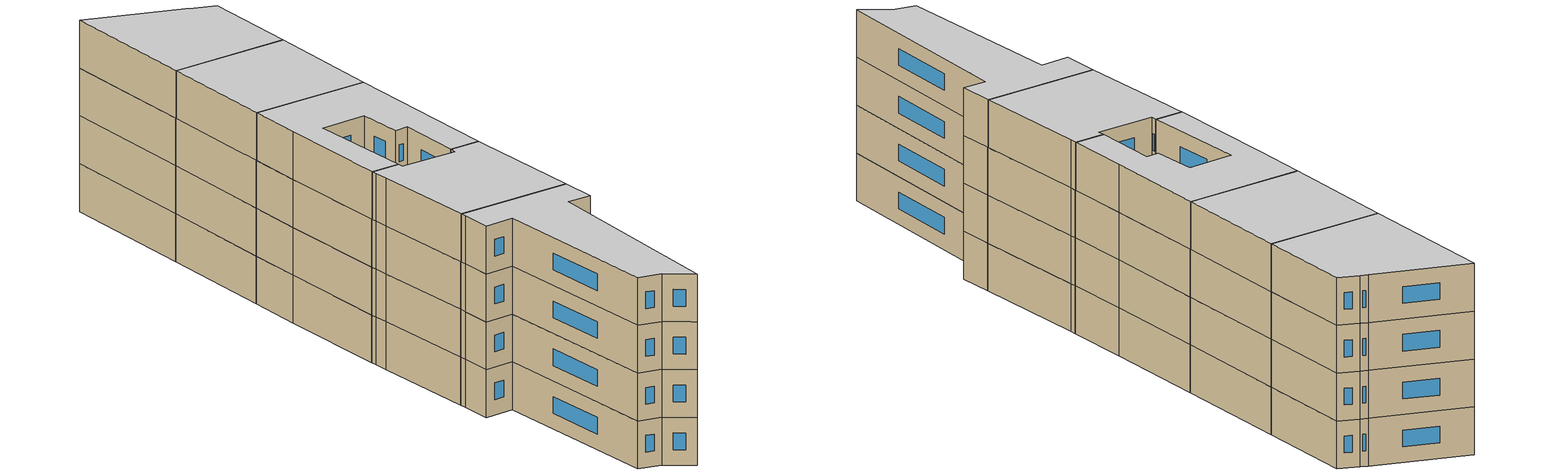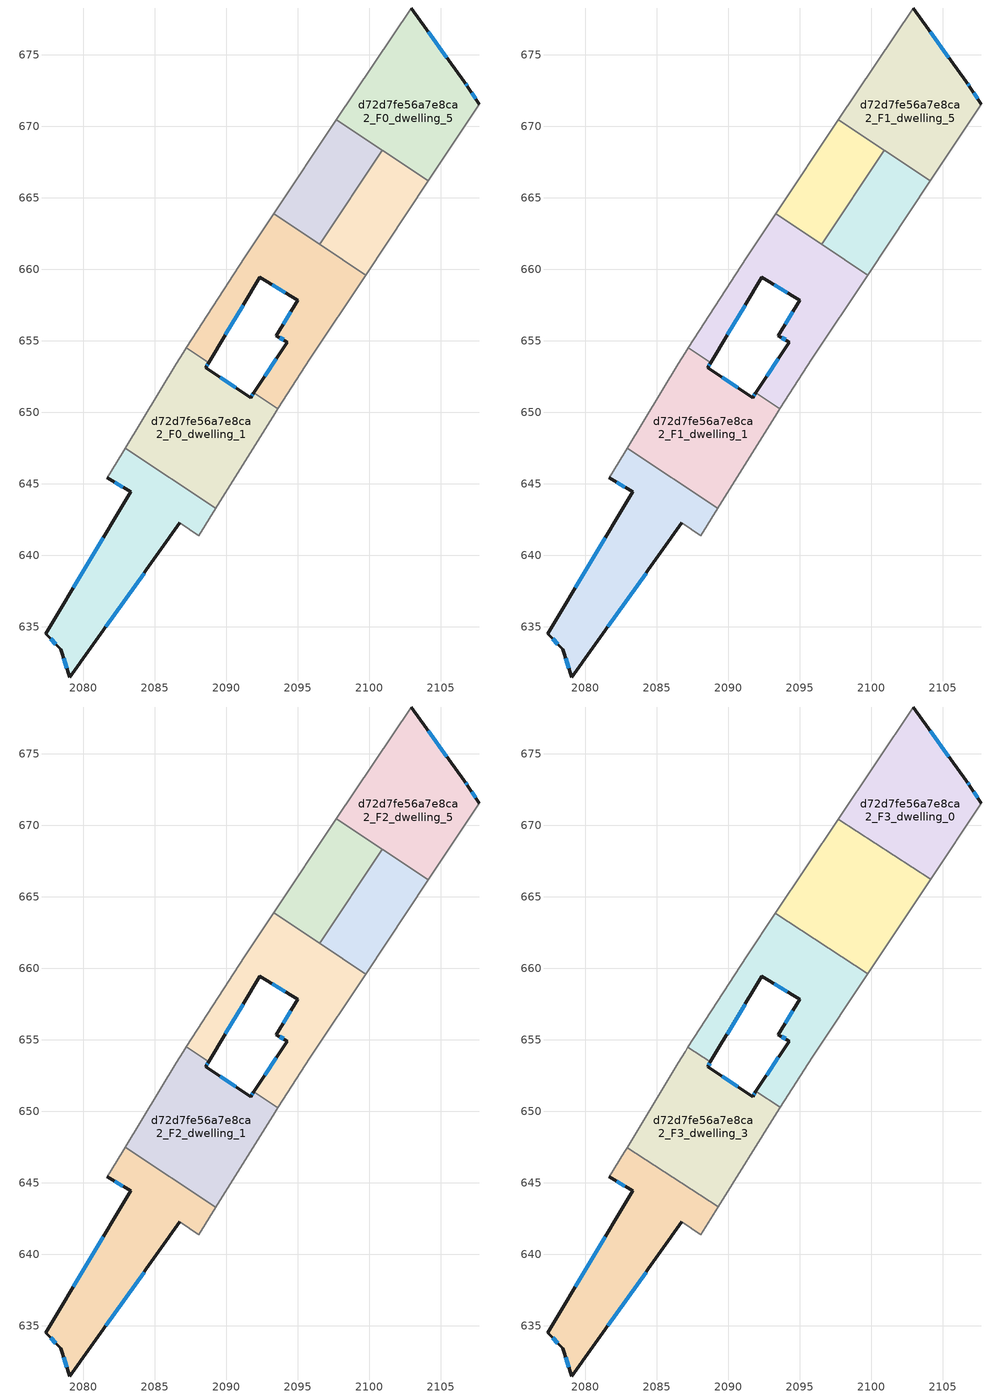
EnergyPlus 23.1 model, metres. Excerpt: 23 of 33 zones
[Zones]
d72d7fe56a7e8ca2_F0_dwelling_0
 floor ground (EU_floor_Construction): 2089.29,643.29 2088.09,641.35 2086.77,642.26 2079.07,631.49 2078.42,633.42 2077.39,634.52 2083.32,644.44 2081.68,645.43 2082.74,647.13 2082.96,647.49 z0
 wall outside (EU_wall_Construction): 2081.68,645.43 2083.32,644.44 2077.39,634.52 2078.42,633.42 2079.07,631.49 2086.77,642.26 z0:3
 wall adiabatic (EU_wall_Construction): 2082.96,647.49 2082.74,647.13 2081.68,645.43 / 2086.77,642.26 2088.09,641.35 2089.29,643.29 z0:3
 wall to d72d7fe56a7e8ca2_F0_dwelling_1 (EU_wall_Construction): 2089.29,643.29 2082.96,647.49 z0:3
 window (EU_Window_Construction): 2077.73,634.16 2078.09,633.77 / 2081.4,641.21 2079.32,637.74 / 2082.22,645.1 2082.79,644.76 / 2081.58,634.99 2084.27,638.75 / 2078.64,632.79 2078.86,632.11 z0.98:2.02
d72d7fe56a7e8ca2_F0_dwelling_1
 floor ground (EU_floor_Construction): 2091.94,651.37 2093.62,650.26 2093.39,649.91 2089.29,643.29 2082.96,647.49 2086.51,653.39 2086.99,654.18 2087.21,654.51 2088.78,653.47 2088.57,653.13 2091.71,651.03 z0
 wall outside (EU_wall_Construction): 2091.94,651.37 2091.71,651.03 2088.57,653.13 2088.78,653.47 z0:3
 wall adiabatic (EU_wall_Construction): 2087.21,654.51 2086.99,654.18 2086.51,653.39 2082.96,647.49 / 2089.29,643.29 2093.39,649.91 2093.62,650.26 z0:3
 wall to d72d7fe56a7e8ca2_F0_dwelling_2 (EU_wall_Construction): 2088.78,653.47 2087.21,654.51 / 2093.62,650.26 2091.94,651.37 z0:3
 window (EU_Window_Construction): 2088.64,653.24 2088.71,653.36 / 2090.69,651.71 2089.59,652.44 / 2091.87,651.26 2091.79,651.14 z0.98:2.02
d72d7fe56a7e8ca2_F0_dwelling_2
 floor ground (EU_floor_Construction): 2099.76,659.59 2095.88,653.77 2093.62,650.26 2091.94,651.37 2094.26,654.91 2093.51,655.36 2095.01,657.84 2092.36,659.44 2088.78,653.47 2087.21,654.51 2091.29,660.85 2093.32,663.87 z0
 wall outside (EU_wall_Construction): 2088.78,653.47 2092.36,659.44 2095.01,657.84 2093.51,655.36 2094.26,654.91 2091.94,651.37 z0:3
 wall adiabatic (EU_wall_Construction): 2093.32,663.87 2091.29,660.85 2087.21,654.51 / 2093.62,650.26 2095.88,653.77 2099.76,659.59 z0:3
 wall to d72d7fe56a7e8ca2_F0_dwelling_3 (EU_wall_Construction): 2096.54,661.73 2093.32,663.87 z0:3
 wall to d72d7fe56a7e8ca2_F0_dwelling_4 (EU_wall_Construction): 2099.76,659.59 2096.54,661.73 z0:3
 window (EU_Window_Construction): 2093.76,655.21 2094.02,655.05 / 2094.53,657.03 2094,656.16 / 2093.23,658.92 2094.15,658.36 / 2089.95,655.41 2091.2,657.5 / 2093.51,653.76 2092.7,652.52 z0.98:2.02
d72d7fe56a7e8ca2_F0_dwelling_3
 floor ground (EU_floor_Construction): 2100.93,668.33 2096.54,661.73 2093.32,663.87 2097.72,670.46 z0
 wall to d72d7fe56a7e8ca2_F0_dwelling_4 (EU_wall_Construction): 2096.54,661.73 2100.93,668.33 z0:3
 wall adiabatic (EU_wall_Construction): 2097.72,670.46 2093.32,663.87 z0:3
 wall to d72d7fe56a7e8ca2_F0_dwelling_5 (EU_wall_Construction): 2100.93,668.33 2097.72,670.46 z0:3
d72d7fe56a7e8ca2_F0_dwelling_4
 floor ground (EU_floor_Construction): 2104.14,666.19 2099.76,659.59 2096.54,661.73 2100.93,668.33 z0
 wall adiabatic (EU_wall_Construction): 2099.76,659.59 2104.14,666.19 z0:3
 wall to d72d7fe56a7e8ca2_F0_dwelling_5 (EU_wall_Construction): 2104.14,666.19 2100.93,668.33 z0:3
d72d7fe56a7e8ca2_F0_dwelling_5
 floor ground (EU_floor_Construction): 2102.93,678.26 2106.65,673.11 2106.94,672.71 2107.7,671.53 2104.14,666.19 2097.72,670.46 z0
 wall outside (EU_wall_Construction): 2107.7,671.53 2106.94,672.71 2106.65,673.11 2102.93,678.26 z0:3
 wall adiabatic (EU_wall_Construction): 2104.14,666.19 2107.7,671.53 / 2102.93,678.26 2097.72,670.46 z0:3
 window (EU_Window_Construction): 2105.44,674.78 2104.14,676.59 / 2106.85,672.84 2106.75,672.97 / 2107.45,671.91 2107.19,672.32 z0.98:2.02
d72d7fe56a7e8ca2_F1_dwelling_0
 floor to d72d7fe56a7e8ca2_F0_dwelling_0 (EU_floor_Construction): 2089.29,643.29 2088.09,641.35 2086.77,642.26 2079.07,631.49 2078.42,633.42 2077.39,634.52 2083.32,644.44 2081.68,645.43 2082.74,647.13 2082.96,647.49 z3
 wall outside (EU_wall_Construction): 2081.68,645.43 2083.32,644.44 2077.39,634.52 2078.42,633.42 2079.07,631.49 2086.77,642.26 z3:6
 wall adiabatic (EU_wall_Construction): 2082.96,647.49 2082.74,647.13 2081.68,645.43 / 2086.77,642.26 2088.09,641.35 2089.29,643.29 z3:6
 wall to d72d7fe56a7e8ca2_F1_dwelling_1 (EU_wall_Construction): 2089.29,643.29 2082.96,647.49 z3:6
 window (EU_Window_Construction): 2077.73,634.16 2078.09,633.77 / 2081.4,641.21 2079.32,637.74 / 2082.22,645.1 2082.79,644.76 / 2081.58,634.99 2084.27,638.75 / 2078.64,632.79 2078.86,632.11 z3.98:5.02
d72d7fe56a7e8ca2_F1_dwelling_1
 floor to d72d7fe56a7e8ca2_F0_dwelling_1 (EU_floor_Construction): 2091.94,651.37 2093.62,650.26 2093.39,649.91 2089.29,643.29 2082.96,647.49 2086.51,653.39 2086.99,654.18 2087.21,654.51 2088.78,653.47 2088.57,653.13 2091.71,651.03 z3
 wall outside (EU_wall_Construction): 2091.94,651.37 2091.71,651.03 2088.57,653.13 2088.78,653.47 z3:6
 wall adiabatic (EU_wall_Construction): 2087.21,654.51 2086.99,654.18 2086.51,653.39 2082.96,647.49 / 2089.29,643.29 2093.39,649.91 2093.62,650.26 z3:6
 wall to d72d7fe56a7e8ca2_F1_dwelling_2 (EU_wall_Construction): 2088.78,653.47 2087.21,654.51 / 2093.62,650.26 2091.94,651.37 z3:6
 window (EU_Window_Construction): 2088.64,653.24 2088.71,653.36 / 2090.69,651.71 2089.59,652.44 / 2091.87,651.26 2091.79,651.14 z3.98:5.02
d72d7fe56a7e8ca2_F1_dwelling_2
 floor to d72d7fe56a7e8ca2_F0_dwelling_2 (EU_floor_Construction): 2099.76,659.59 2095.88,653.77 2093.62,650.26 2091.94,651.37 2094.26,654.91 2093.51,655.36 2095.01,657.84 2092.36,659.44 2088.78,653.47 2087.21,654.51 2091.29,660.85 2093.32,663.87 z3
 wall outside (EU_wall_Construction): 2088.78,653.47 2092.36,659.44 2095.01,657.84 2093.51,655.36 2094.26,654.91 2091.94,651.37 z3:6
 wall adiabatic (EU_wall_Construction): 2093.32,663.87 2091.29,660.85 2087.21,654.51 / 2093.62,650.26 2095.88,653.77 2099.76,659.59 z3:6
 wall to d72d7fe56a7e8ca2_F1_dwelling_3 (EU_wall_Construction): 2096.54,661.73 2093.32,663.87 z3:6
 wall to d72d7fe56a7e8ca2_F1_dwelling_4 (EU_wall_Construction): 2099.76,659.59 2096.54,661.73 z3:6
 window (EU_Window_Construction): 2093.76,655.21 2094.02,655.05 / 2094.53,657.03 2094,656.16 / 2093.23,658.92 2094.15,658.36 / 2089.95,655.41 2091.2,657.5 / 2093.51,653.76 2092.7,652.52 z3.98:5.02
d72d7fe56a7e8ca2_F1_dwelling_3
 floor to d72d7fe56a7e8ca2_F0_dwelling_3 (EU_floor_Construction): 2100.93,668.33 2096.54,661.73 2093.32,663.87 2097.72,670.46 z3
 wall to d72d7fe56a7e8ca2_F1_dwelling_4 (EU_wall_Construction): 2096.54,661.73 2100.93,668.33 z3:6
 wall adiabatic (EU_wall_Construction): 2097.72,670.46 2093.32,663.87 z3:6
 wall to d72d7fe56a7e8ca2_F1_dwelling_5 (EU_wall_Construction): 2100.93,668.33 2097.72,670.46 z3:6
d72d7fe56a7e8ca2_F1_dwelling_4
 floor to d72d7fe56a7e8ca2_F0_dwelling_4 (EU_floor_Construction): 2104.14,666.19 2099.76,659.59 2096.54,661.73 2100.93,668.33 z3
 wall adiabatic (EU_wall_Construction): 2099.76,659.59 2104.14,666.19 z3:6
 wall to d72d7fe56a7e8ca2_F1_dwelling_5 (EU_wall_Construction): 2104.14,666.19 2100.93,668.33 z3:6
d72d7fe56a7e8ca2_F1_dwelling_5
 floor to d72d7fe56a7e8ca2_F0_dwelling_5 (EU_floor_Construction): 2102.93,678.26 2106.65,673.11 2106.94,672.71 2107.7,671.53 2104.14,666.19 2097.72,670.46 z3
 wall outside (EU_wall_Construction): 2107.7,671.53 2106.94,672.71 2106.65,673.11 2102.93,678.26 z3:6
 wall adiabatic (EU_wall_Construction): 2104.14,666.19 2107.7,671.53 / 2102.93,678.26 2097.72,670.46 z3:6
 window (EU_Window_Construction): 2105.44,674.78 2104.14,676.59 / 2106.85,672.84 2106.75,672.97 / 2107.45,671.91 2107.19,672.32 z3.98:5.02
d72d7fe56a7e8ca2_F2_dwelling_0
 floor to d72d7fe56a7e8ca2_F1_dwelling_0 (EU_floor_Construction): 2089.29,643.29 2088.09,641.35 2086.77,642.26 2079.07,631.49 2078.42,633.42 2077.39,634.52 2083.32,644.44 2081.68,645.43 2082.74,647.13 2082.96,647.49 z6
 wall outside (EU_wall_Construction): 2081.68,645.43 2083.32,644.44 2077.39,634.52 2078.42,633.42 2079.07,631.49 2086.77,642.26 z6:9
 wall adiabatic (EU_wall_Construction): 2082.96,647.49 2082.74,647.13 2081.68,645.43 / 2086.77,642.26 2088.09,641.35 2089.29,643.29 z6:9
 wall to d72d7fe56a7e8ca2_F2_dwelling_1 (EU_wall_Construction): 2089.29,643.29 2082.96,647.49 z6:9
 window (EU_Window_Construction): 2077.73,634.16 2078.09,633.77 / 2081.4,641.21 2079.32,637.74 / 2082.22,645.1 2082.79,644.76 / 2081.58,634.99 2084.27,638.75 / 2078.64,632.79 2078.86,632.11 z6.98:8.02
d72d7fe56a7e8ca2_F2_dwelling_1
 floor to d72d7fe56a7e8ca2_F1_dwelling_1 (EU_floor_Construction): 2091.94,651.37 2093.62,650.26 2093.39,649.91 2089.29,643.29 2082.96,647.49 2086.51,653.39 2086.99,654.18 2087.21,654.51 2088.78,653.47 2088.57,653.13 2091.71,651.03 z6
 wall outside (EU_wall_Construction): 2091.94,651.37 2091.71,651.03 2088.57,653.13 2088.78,653.47 z6:9
 wall adiabatic (EU_wall_Construction): 2087.21,654.51 2086.99,654.18 2086.51,653.39 2082.96,647.49 / 2089.29,643.29 2093.39,649.91 2093.62,650.26 z6:9
 wall to d72d7fe56a7e8ca2_F2_dwelling_2 (EU_wall_Construction): 2088.78,653.47 2087.21,654.51 / 2093.62,650.26 2091.94,651.37 z6:9
 window (EU_Window_Construction): 2088.64,653.24 2088.71,653.36 / 2090.69,651.71 2089.59,652.44 / 2091.87,651.26 2091.79,651.14 z6.98:8.02
d72d7fe56a7e8ca2_F2_dwelling_2
 floor to d72d7fe56a7e8ca2_F1_dwelling_2 (EU_floor_Construction): 2099.76,659.59 2095.88,653.77 2093.62,650.26 2091.94,651.37 2094.26,654.91 2093.51,655.36 2095.01,657.84 2092.36,659.44 2088.78,653.47 2087.21,654.51 2091.29,660.85 2093.32,663.87 z6
 wall outside (EU_wall_Construction): 2088.78,653.47 2092.36,659.44 2095.01,657.84 2093.51,655.36 2094.26,654.91 2091.94,651.37 z6:9
 wall adiabatic (EU_wall_Construction): 2093.32,663.87 2091.29,660.85 2087.21,654.51 / 2093.62,650.26 2095.88,653.77 2099.76,659.59 z6:9
 wall to d72d7fe56a7e8ca2_F2_dwelling_3 (EU_wall_Construction): 2096.54,661.73 2093.32,663.87 z6:9
 wall to d72d7fe56a7e8ca2_F2_dwelling_4 (EU_wall_Construction): 2099.76,659.59 2096.54,661.73 z6:9
 window (EU_Window_Construction): 2093.76,655.21 2094.02,655.05 / 2094.53,657.03 2094,656.16 / 2093.23,658.92 2094.15,658.36 / 2089.95,655.41 2091.2,657.5 / 2093.51,653.76 2092.7,652.52 z6.98:8.02
d72d7fe56a7e8ca2_F2_dwelling_3
 floor to d72d7fe56a7e8ca2_F1_dwelling_3 (EU_floor_Construction): 2100.93,668.33 2096.54,661.73 2093.32,663.87 2097.72,670.46 z6
 wall to d72d7fe56a7e8ca2_F2_dwelling_4 (EU_wall_Construction): 2096.54,661.73 2100.93,668.33 z6:9
 wall adiabatic (EU_wall_Construction): 2097.72,670.46 2093.32,663.87 z6:9
 wall to d72d7fe56a7e8ca2_F2_dwelling_5 (EU_wall_Construction): 2100.93,668.33 2097.72,670.46 z6:9
d72d7fe56a7e8ca2_F2_dwelling_4
 floor to d72d7fe56a7e8ca2_F1_dwelling_4 (EU_floor_Construction): 2104.14,666.19 2099.76,659.59 2096.54,661.73 2100.93,668.33 z6
 wall adiabatic (EU_wall_Construction): 2099.76,659.59 2104.14,666.19 z6:9
 wall to d72d7fe56a7e8ca2_F2_dwelling_5 (EU_wall_Construction): 2104.14,666.19 2100.93,668.33 z6:9
d72d7fe56a7e8ca2_F2_dwelling_5
 floor to d72d7fe56a7e8ca2_F1_dwelling_5 (EU_floor_Construction): 2102.93,678.26 2106.65,673.11 2106.94,672.71 2107.7,671.53 2104.14,666.19 2097.72,670.46 z6
 wall outside (EU_wall_Construction): 2107.7,671.53 2106.94,672.71 2106.65,673.11 2102.93,678.26 z6:9
 wall adiabatic (EU_wall_Construction): 2104.14,666.19 2107.7,671.53 / 2102.93,678.26 2097.72,670.46 z6:9
 window (EU_Window_Construction): 2105.44,674.78 2104.14,676.59 / 2106.85,672.84 2106.75,672.97 / 2107.45,671.91 2107.19,672.32 z6.98:8.02
d72d7fe56a7e8ca2_F3_dwelling_0
 floor to d72d7fe56a7e8ca2_F2_dwelling_5 (EU_floor_Construction): 2102.93,678.26 2106.65,673.11 2106.94,672.71 2107.7,671.53 2104.17,666.22 2100.99,668.29 2097.72,670.46 z9
 floor to d72d7fe56a7e8ca2_F2_dwelling_3 (EU_floor_Construction): 2100.93,668.33 2097.69,670.42 2097.72,670.46 z9
 wall outside (EU_wall_Construction): 2107.7,671.53 2106.94,672.71 2106.65,673.11 2102.93,678.26 z9:12
 wall adiabatic (EU_wall_Construction): 2102.93,678.26 2097.69,670.42 / 2104.17,666.22 2107.7,671.53 z9:12
 wall to d72d7fe56a7e8ca2_F3_dwelling_1 (EU_wall_Construction): 2097.69,670.42 2104.17,666.22 z9:12
 window (EU_Window_Construction): 2105.44,674.78 2104.14,676.59 / 2106.85,672.84 2106.75,672.97 / 2107.45,671.91 2107.19,672.32 z9.98:11.02
 ceiling to d72d7fe56a7e8ca2_F4_dwelling_0 (EU_floor_Construction): 2104.17,666.22 2107.7,671.53 2106.94,672.71 2106.65,673.11 2102.93,678.26 2097.69,670.42 z12
d72d7fe56a7e8ca2_F3_dwelling_1
 floor to d72d7fe56a7e8ca2_F2_dwelling_4 (EU_floor_Construction): 2104.14,666.19 2099.78,659.62 2096.57,661.71 2096.54,661.73 2100.93,668.32 2100.99,668.29 z9
 floor to d72d7fe56a7e8ca2_F2_dwelling_3 (EU_floor_Construction): 2100.93,668.32 2096.54,661.73 2093.32,663.87 2097.69,670.42 z9
 floor to d72d7fe56a7e8ca2_F2_dwelling_5 (EU_floor_Construction): 2104.17,666.22 2104.14,666.19 2100.99,668.29 z9
 floor to d72d7fe56a7e8ca2_F2_dwelling_2 (EU_floor_Construction): 2096.54,661.73 2093.29,663.84 2093.32,663.87 z9
 wall adiabatic (EU_wall_Construction): 2099.78,659.62 2104.17,666.22 / 2097.69,670.42 2093.29,663.84 z9:12
 wall to d72d7fe56a7e8ca2_F3_dwelling_2 (EU_wall_Construction): 2093.29,663.84 2099.78,659.62 z9:12
 ceiling to d72d7fe56a7e8ca2_F4_dwelling_1 (EU_floor_Construction): 2099.78,659.62 2104.17,666.22 2097.69,670.42 2093.29,663.84 z12
d72d7fe56a7e8ca2_F3_dwelling_2
 floor to d72d7fe56a7e8ca2_F2_dwelling_2 (EU_floor_Construction): 2096.54,661.73 2099.76,659.59 2095.88,653.77 2093.64,650.29 2091.95,651.39 2094.26,654.91 2093.51,655.36 2095.01,657.84 2092.36,659.44 2088.78,653.47 2087.21,654.51 2091.29,660.85 2093.29,663.84 z9
 floor to d72d7fe56a7e8ca2_F2_dwelling_1 (EU_floor_Construction): 2088.78,653.47 2088.77,653.45 2087.19,654.48 2087.21,654.51 z9
 floor to d72d7fe56a7e8ca2_F2_dwelling_4 (EU_floor_Construction): 2099.78,659.62 2099.76,659.59 2096.57,661.71 z9
 wall outside (EU_wall_Construction): 2088.77,653.45 2092.36,659.44 2095.01,657.84 2093.51,655.36 2094.26,654.91 2091.95,651.39 z9:12
 wall to d72d7fe56a7e8ca2_F3_dwelling_3 (EU_wall_Construction): 2087.19,654.48 2088.77,653.45 / 2091.95,651.39 2093.64,650.29 z9:12
 wall adiabatic (EU_wall_Construction): 2093.29,663.84 2091.29,660.85 2087.19,654.48 / 2093.64,650.29 2095.88,653.77 2099.78,659.62 z9:12
 window (EU_Window_Construction): 2093.51,653.76 2092.7,652.53 / 2093.76,655.21 2094.02,655.05 / 2094.53,657.03 2094,656.16 / 2093.23,658.92 2094.15,658.36 / 2089.94,655.4 2091.2,657.49 z9.98:11.02
 ceiling to d72d7fe56a7e8ca2_F4_dwelling_2 (EU_floor_Construction): 2095.88,653.77 2099.78,659.62 2093.29,663.84 2091.29,660.85 2087.19,654.48 2088.77,653.45 2092.36,659.44 2095.01,657.84 2093.51,655.36 2094.26,654.91 2091.95,651.39 2093.64,650.29 z12
d72d7fe56a7e8ca2_F3_dwelling_3
 floor to d72d7fe56a7e8ca2_F2_dwelling_1 (EU_floor_Construction): 2091.94,651.37 2093.62,650.26 2093.39,649.91 2089.31,643.32 2086.16,645.37 2082.96,647.49 2086.51,653.39 2086.99,654.18 2087.19,654.48 2088.77,653.45 2088.57,653.13 2091.71,651.03 z9
 floor to d72d7fe56a7e8ca2_F2_dwelling_0 (EU_floor_Construction): 2086.16,645.37 2082.94,647.46 2082.96,647.49 z9
 floor to d72d7fe56a7e8ca2_F2_dwelling_2 (EU_floor_Construction): 2093.64,650.29 2093.62,650.26 2091.94,651.37 2091.95,651.39 z9
 wall outside (EU_wall_Construction): 2091.95,651.39 2091.71,651.03 2088.57,653.13 2088.77,653.45 z9:12
 wall adiabatic (EU_wall_Construction): 2087.19,654.48 2086.99,654.18 2086.51,653.39 2082.94,647.46 / 2089.31,643.32 2093.39,649.91 2093.64,650.29 z9:12
 wall to d72d7fe56a7e8ca2_F3_dwelling_4 (EU_wall_Construction): 2082.94,647.46 2089.31,643.32 z9:12
 window (EU_Window_Construction): 2088.64,653.23 2088.71,653.35 / 2090.69,651.71 2089.59,652.44 / 2091.87,651.27 2091.79,651.14 z9.98:11.02
 ceiling to d72d7fe56a7e8ca2_F4_dwelling_3 (EU_floor_Construction): 2089.31,643.32 2093.39,649.91 2093.64,650.29 2091.95,651.39 2091.71,651.03 2088.57,653.13 2088.77,653.45 2087.19,654.48 2086.99,654.18 2086.51,653.39 2082.94,647.46 z12
d72d7fe56a7e8ca2_F3_dwelling_4
 floor to d72d7fe56a7e8ca2_F2_dwelling_0 (EU_floor_Construction): 2086.16,645.37 2089.29,643.29 2088.09,641.35 2086.77,642.26 2079.07,631.49 2078.42,633.42 2077.39,634.52 2083.32,644.44 2081.68,645.43 2082.74,647.13 2082.94,647.46 z9
 floor to d72d7fe56a7e8ca2_F2_dwelling_1 (EU_floor_Construction): 2089.31,643.32 2089.29,643.29 2086.16,645.37 z9
 wall outside (EU_wall_Construction): 2081.68,645.43 2083.32,644.44 2077.39,634.52 2078.42,633.42 2079.07,631.49 2086.77,642.26 z9:12
 wall adiabatic (EU_wall_Construction): 2082.94,647.46 2082.74,647.13 2081.68,645.43 / 2086.77,642.26 2088.09,641.35 2089.31,643.32 z9:12
 window (EU_Window_Construction): 2078.64,632.79 2078.86,632.11 / 2077.73,634.16 2078.09,633.77 / 2081.4,641.21 2079.32,637.74 / 2082.22,645.1 2082.79,644.76 / 2081.58,634.99 2084.27,638.75 z9.98:11.02
 ceiling to d72d7fe56a7e8ca2_F4_dwelling_4 (EU_floor_Construction): 2088.09,641.35 2089.31,643.32 2082.94,647.46 2082.74,647.13 2081.68,645.43 2083.32,644.44 2077.39,634.52 2078.42,633.42 2079.07,631.49 2086.77,642.26 z12
[Building]
EU S2 Campaign: North Axis=0; Terrain=City; Solar Distribution=FullExterior
[Site:Location]
Bologna: Latitude=44.5; Longitude=11.25; Time Zone=1; Elevation=37
[SizingPeriod:WeatherFileDays]
AnnualSizingPeriod: Begin Month=1; Begin Day of Month=1; End Month=12; End Day of Month=31; Day of Week for Start Day=Monday; Use Weather File Daylight Saving Period=No; Use Weather File Rain and Snow Indicators=No
[MATERIAL]
EU_InternalMass_Material: Roughness=MediumRough; Thickness=0.1; Conductivity=1; Density=1800; Specific Heat=900; Thermal Absorptance=0.9; Solar Absorptance=0.7; Visible Absorptance=0.7
[MATERIAL:NOMASS] Roughness=MediumRough; Thermal Absorptance=0.9; Solar Absorptance=0.7; Visible Absorptance=0.7
Name | Thermal Resistance
EU_wall_NoMass | 0.905828
EU_floor_NoMass | 0.67114
[WINDOWMATERIAL:SIMPLEGLAZINGSYSTEM]
EU_Window_SimpleGlazing: UFactor=4.52486; Solar Heat Gain Coefficient=0.85; Visible Transmittance=0.85
[CONSTRUCTION]
EU_wall_Construction: EU_wall_NoMass
EU_floor_Construction: EU_floor_NoMass
EU_Window_Construction: EU_Window_SimpleGlazing
EU_InternalMass_Construction: EU_InternalMass_Material
[ZONE] Type=1; Multiplier=1; Ceiling Height=autocalculate; Floor Area=autocalculate; Part of Total Floor Area=Yes
Name | Volume
d72d7fe56a7e8ca2_F0_dwelling_0; d72d7fe56a7e8ca2_F1_dwelling_0; d72d7fe56a7e8ca2_F2_dwelling_0 | 183.5625
d72d7fe56a7e8ca2_F3_dwelling_0 | 183.565
d72d7fe56a7e8ca2_F0_dwelling_1; d72d7fe56a7e8ca2_F1_dwelling_1; d72d7fe56a7e8ca2_F2_dwelling_1 | 183.553
d72d7fe56a7e8ca2_F3_dwelling_1 | 183.569
d72d7fe56a7e8ca2_F0_dwelling_2; d72d7fe56a7e8ca2_F1_dwelling_2; d72d7fe56a7e8ca2_F2_dwelling_2; d72d7fe56a7e8ca2_F3_dwelling_4 | 183.554
d72d7fe56a7e8ca2_F3_dwelling_2 | 183.548
d72d7fe56a7e8ca2_F0_dwelling_3; d72d7fe56a7e8ca2_F1_dwelling_3; d72d7fe56a7e8ca2_F2_dwelling_3 | 91.7856
d72d7fe56a7e8ca2_F3_dwelling_3 | 183.561
d72d7fe56a7e8ca2_F0_dwelling_4; d72d7fe56a7e8ca2_F1_dwelling_4; d72d7fe56a7e8ca2_F2_dwelling_4 | 91.7915
d72d7fe56a7e8ca2_F0_dwelling_5; d72d7fe56a7e8ca2_F1_dwelling_5; d72d7fe56a7e8ca2_F2_dwelling_5 | 183.546
[INTERNALMASS] Construction=EU_InternalMass_Construction
Name | Zone or ZoneList | Surface Area
d72d7fe56a7e8ca2_F0_dwelling_0_EU_InternalMass | d72d7fe56a7e8ca2_F0_dwelling_0 | 61.188
d72d7fe56a7e8ca2_F0_dwelling_1_EU_InternalMass | d72d7fe56a7e8ca2_F0_dwelling_1 | 61.1843
d72d7fe56a7e8ca2_F0_dwelling_2_EU_InternalMass | d72d7fe56a7e8ca2_F0_dwelling_2 | 61.1848
d72d7fe56a7e8ca2_F0_dwelling_3_EU_InternalMass | d72d7fe56a7e8ca2_F0_dwelling_3 | 30.5955
d72d7fe56a7e8ca2_F0_dwelling_4_EU_InternalMass | d72d7fe56a7e8ca2_F0_dwelling_4 | 30.5972
d72d7fe56a7e8ca2_F0_dwelling_5_EU_InternalMass | d72d7fe56a7e8ca2_F0_dwelling_5 | 61.1827
d72d7fe56a7e8ca2_F1_dwelling_0_EU_InternalMass | d72d7fe56a7e8ca2_F1_dwelling_0 | 61.188
d72d7fe56a7e8ca2_F1_dwelling_1_EU_InternalMass | d72d7fe56a7e8ca2_F1_dwelling_1 | 61.1843
d72d7fe56a7e8ca2_F1_dwelling_2_EU_InternalMass | d72d7fe56a7e8ca2_F1_dwelling_2 | 61.1848
d72d7fe56a7e8ca2_F1_dwelling_3_EU_InternalMass | d72d7fe56a7e8ca2_F1_dwelling_3 | 30.5955
d72d7fe56a7e8ca2_F1_dwelling_4_EU_InternalMass | d72d7fe56a7e8ca2_F1_dwelling_4 | 30.5972
d72d7fe56a7e8ca2_F1_dwelling_5_EU_InternalMass | d72d7fe56a7e8ca2_F1_dwelling_5 | 61.1827
d72d7fe56a7e8ca2_F2_dwelling_0_EU_InternalMass | d72d7fe56a7e8ca2_F2_dwelling_0 | 61.188
d72d7fe56a7e8ca2_F2_dwelling_1_EU_InternalMass | d72d7fe56a7e8ca2_F2_dwelling_1 | 61.1843
d72d7fe56a7e8ca2_F2_dwelling_2_EU_InternalMass | d72d7fe56a7e8ca2_F2_dwelling_2 | 61.1848
d72d7fe56a7e8ca2_F2_dwelling_3_EU_InternalMass | d72d7fe56a7e8ca2_F2_dwelling_3 | 30.5955
d72d7fe56a7e8ca2_F2_dwelling_4_EU_InternalMass | d72d7fe56a7e8ca2_F2_dwelling_4 | 30.5972
d72d7fe56a7e8ca2_F2_dwelling_5_EU_InternalMass | d72d7fe56a7e8ca2_F2_dwelling_5 | 61.1827
d72d7fe56a7e8ca2_F3_dwelling_0_EU_InternalMass | d72d7fe56a7e8ca2_F3_dwelling_0 | 61.1892
d72d7fe56a7e8ca2_F3_dwelling_1_EU_InternalMass | d72d7fe56a7e8ca2_F3_dwelling_1 | 61.1899
d72d7fe56a7e8ca2_F3_dwelling_2_EU_InternalMass | d72d7fe56a7e8ca2_F3_dwelling_2 | 61.1833
d72d7fe56a7e8ca2_F3_dwelling_3_EU_InternalMass | d72d7fe56a7e8ca2_F3_dwelling_3 | 61.1865
d72d7fe56a7e8ca2_F3_dwelling_4_EU_InternalMass | d72d7fe56a7e8ca2_F3_dwelling_4 | 61.1847
[OTHEREQUIPMENT] Fuel Type=Electricity; Design Level Calculation Method=Watts/Area; Power per Zone Floor Area=1; Fraction Latent=0; Fraction Radiant=0; Fraction Lost=0; Carbon Dioxide Generation Rate=0; EndUse Subcategory=EU_Step8_InternalGains
Name | Zone or ZoneList or Space or SpaceList | Schedule
EU_Step8_InternalGain_d72d7fe56a7e8ca2_F0_dwelling_0_f000 | d72d7fe56a7e8ca2_F0_dwelling_0 | EU_Step8_GainSchedule_d72d7fe56a7e8ca2_F0_dwelling_0_f000
EU_Step8_InternalGain_d72d7fe56a7e8ca2_F0_dwelling_1_f000 | d72d7fe56a7e8ca2_F0_dwelling_1 | EU_Step8_GainSchedule_d72d7fe56a7e8ca2_F0_dwelling_1_f000
EU_Step8_InternalGain_d72d7fe56a7e8ca2_F0_dwelling_2_f000 | d72d7fe56a7e8ca2_F0_dwelling_2 | EU_Step8_GainSchedule_d72d7fe56a7e8ca2_F0_dwelling_2_f000
EU_Step8_InternalGain_d72d7fe56a7e8ca2_F0_dwelling_3_f000 | d72d7fe56a7e8ca2_F0_dwelling_3 | EU_Step8_GainSchedule_d72d7fe56a7e8ca2_F0_dwelling_3_f000
EU_Step8_InternalGain_d72d7fe56a7e8ca2_F0_dwelling_4_f000 | d72d7fe56a7e8ca2_F0_dwelling_4 | EU_Step8_GainSchedule_d72d7fe56a7e8ca2_F0_dwelling_4_f000
EU_Step8_InternalGain_d72d7fe56a7e8ca2_F0_dwelling_5_f000 | d72d7fe56a7e8ca2_F0_dwelling_5 | EU_Step8_GainSchedule_d72d7fe56a7e8ca2_F0_dwelling_5_f000
EU_Step8_InternalGain_d72d7fe56a7e8ca2_F1_dwelling_0_f000 | d72d7fe56a7e8ca2_F1_dwelling_0 | EU_Step8_GainSchedule_d72d7fe56a7e8ca2_F1_dwelling_0_f000
EU_Step8_InternalGain_d72d7fe56a7e8ca2_F1_dwelling_1_f000 | d72d7fe56a7e8ca2_F1_dwelling_1 | EU_Step8_GainSchedule_d72d7fe56a7e8ca2_F1_dwelling_1_f000
EU_Step8_InternalGain_d72d7fe56a7e8ca2_F1_dwelling_2_f000 | d72d7fe56a7e8ca2_F1_dwelling_2 | EU_Step8_GainSchedule_d72d7fe56a7e8ca2_F1_dwelling_2_f000
EU_Step8_InternalGain_d72d7fe56a7e8ca2_F1_dwelling_3_f000 | d72d7fe56a7e8ca2_F1_dwelling_3 | EU_Step8_GainSchedule_d72d7fe56a7e8ca2_F1_dwelling_3_f000
EU_Step8_InternalGain_d72d7fe56a7e8ca2_F1_dwelling_4_f000 | d72d7fe56a7e8ca2_F1_dwelling_4 | EU_Step8_GainSchedule_d72d7fe56a7e8ca2_F1_dwelling_4_f000
EU_Step8_InternalGain_d72d7fe56a7e8ca2_F1_dwelling_5_f000 | d72d7fe56a7e8ca2_F1_dwelling_5 | EU_Step8_GainSchedule_d72d7fe56a7e8ca2_F1_dwelling_5_f000
EU_Step8_InternalGain_d72d7fe56a7e8ca2_F2_dwelling_0_f000 | d72d7fe56a7e8ca2_F2_dwelling_0 | EU_Step8_GainSchedule_d72d7fe56a7e8ca2_F2_dwelling_0_f000
EU_Step8_InternalGain_d72d7fe56a7e8ca2_F2_dwelling_1_f000 | d72d7fe56a7e8ca2_F2_dwelling_1 | EU_Step8_GainSchedule_d72d7fe56a7e8ca2_F2_dwelling_1_f000
EU_Step8_InternalGain_d72d7fe56a7e8ca2_F2_dwelling_2_f000 | d72d7fe56a7e8ca2_F2_dwelling_2 | EU_Step8_GainSchedule_d72d7fe56a7e8ca2_F2_dwelling_2_f000
EU_Step8_InternalGain_d72d7fe56a7e8ca2_F2_dwelling_3_f000 | d72d7fe56a7e8ca2_F2_dwelling_3 | EU_Step8_GainSchedule_d72d7fe56a7e8ca2_F2_dwelling_3_f000
EU_Step8_InternalGain_d72d7fe56a7e8ca2_F2_dwelling_4_f000 | d72d7fe56a7e8ca2_F2_dwelling_4 | EU_Step8_GainSchedule_d72d7fe56a7e8ca2_F2_dwelling_4_f000
EU_Step8_InternalGain_d72d7fe56a7e8ca2_F2_dwelling_5_f000 | d72d7fe56a7e8ca2_F2_dwelling_5 | EU_Step8_GainSchedule_d72d7fe56a7e8ca2_F2_dwelling_5_f000
EU_Step8_InternalGain_d72d7fe56a7e8ca2_F3_dwelling_0_f000 | d72d7fe56a7e8ca2_F3_dwelling_0 | EU_Step8_GainSchedule_d72d7fe56a7e8ca2_F3_dwelling_0_f000
EU_Step8_InternalGain_d72d7fe56a7e8ca2_F3_dwelling_1_f000 | d72d7fe56a7e8ca2_F3_dwelling_1 | EU_Step8_GainSchedule_d72d7fe56a7e8ca2_F3_dwelling_1_f000
EU_Step8_InternalGain_d72d7fe56a7e8ca2_F3_dwelling_2_f000 | d72d7fe56a7e8ca2_F3_dwelling_2 | EU_Step8_GainSchedule_d72d7fe56a7e8ca2_F3_dwelling_2_f000
EU_Step8_InternalGain_d72d7fe56a7e8ca2_F3_dwelling_3_f000 | d72d7fe56a7e8ca2_F3_dwelling_3 | EU_Step8_GainSchedule_d72d7fe56a7e8ca2_F3_dwelling_3_f000
EU_Step8_InternalGain_d72d7fe56a7e8ca2_F3_dwelling_4_f000 | d72d7fe56a7e8ca2_F3_dwelling_4 | EU_Step8_GainSchedule_d72d7fe56a7e8ca2_F3_dwelling_4_f000
[ZONEVENTILATION:DESIGNFLOWRATE] Schedule=EU_AlwaysOn; Design Flow Rate Calculation Method=AirChanges/Hour; Air Changes per Hour=0.73129; Ventilation Type=Natural; Fan Pressure Rise=0; Fan Total Efficiency=1; Constant Term Coefficient=1; Temperature Term Coefficient=0; Velocity Term Coefficient=0; Velocity Squared Term Coefficient=0; Minimum Indoor Temperature=-100; Maximum Indoor Temperature=100; Delta Temperature=-100; Minimum Outdoor Temperature=-100; Maximum Outdoor Temperature=100; Maximum Wind Speed=40
Name | Zone or ZoneList or Space or SpaceList
EU_ConstantAir_d72d7fe56a7e8ca2_F0_dwelling_0 | d72d7fe56a7e8ca2_F0_dwelling_0
EU_ConstantAir_d72d7fe56a7e8ca2_F0_dwelling_1 | d72d7fe56a7e8ca2_F0_dwelling_1
EU_ConstantAir_d72d7fe56a7e8ca2_F0_dwelling_2 | d72d7fe56a7e8ca2_F0_dwelling_2
EU_ConstantAir_d72d7fe56a7e8ca2_F0_dwelling_3 | d72d7fe56a7e8ca2_F0_dwelling_3
EU_ConstantAir_d72d7fe56a7e8ca2_F0_dwelling_4 | d72d7fe56a7e8ca2_F0_dwelling_4
EU_ConstantAir_d72d7fe56a7e8ca2_F0_dwelling_5 | d72d7fe56a7e8ca2_F0_dwelling_5
EU_ConstantAir_d72d7fe56a7e8ca2_F1_dwelling_0 | d72d7fe56a7e8ca2_F1_dwelling_0
EU_ConstantAir_d72d7fe56a7e8ca2_F1_dwelling_1 | d72d7fe56a7e8ca2_F1_dwelling_1
EU_ConstantAir_d72d7fe56a7e8ca2_F1_dwelling_2 | d72d7fe56a7e8ca2_F1_dwelling_2
EU_ConstantAir_d72d7fe56a7e8ca2_F1_dwelling_3 | d72d7fe56a7e8ca2_F1_dwelling_3
EU_ConstantAir_d72d7fe56a7e8ca2_F1_dwelling_4 | d72d7fe56a7e8ca2_F1_dwelling_4
EU_ConstantAir_d72d7fe56a7e8ca2_F1_dwelling_5 | d72d7fe56a7e8ca2_F1_dwelling_5
EU_ConstantAir_d72d7fe56a7e8ca2_F2_dwelling_0 | d72d7fe56a7e8ca2_F2_dwelling_0
EU_ConstantAir_d72d7fe56a7e8ca2_F2_dwelling_1 | d72d7fe56a7e8ca2_F2_dwelling_1
EU_ConstantAir_d72d7fe56a7e8ca2_F2_dwelling_2 | d72d7fe56a7e8ca2_F2_dwelling_2
EU_ConstantAir_d72d7fe56a7e8ca2_F2_dwelling_3 | d72d7fe56a7e8ca2_F2_dwelling_3
EU_ConstantAir_d72d7fe56a7e8ca2_F2_dwelling_4 | d72d7fe56a7e8ca2_F2_dwelling_4
EU_ConstantAir_d72d7fe56a7e8ca2_F2_dwelling_5 | d72d7fe56a7e8ca2_F2_dwelling_5
EU_ConstantAir_d72d7fe56a7e8ca2_F3_dwelling_0 | d72d7fe56a7e8ca2_F3_dwelling_0
EU_ConstantAir_d72d7fe56a7e8ca2_F3_dwelling_1 | d72d7fe56a7e8ca2_F3_dwelling_1
EU_ConstantAir_d72d7fe56a7e8ca2_F3_dwelling_2 | d72d7fe56a7e8ca2_F3_dwelling_2
EU_ConstantAir_d72d7fe56a7e8ca2_F3_dwelling_3 | d72d7fe56a7e8ca2_F3_dwelling_3
EU_ConstantAir_d72d7fe56a7e8ca2_F3_dwelling_4 | d72d7fe56a7e8ca2_F3_dwelling_4
[HVACTEMPLATE:THERMOSTAT] Constant Heating Setpoint=20; Constant Cooling Setpoint=50
EU_HeatOnly_d72d7fe56a7e8ca2_F0_dwelling_0; EU_HeatOnly_d72d7fe56a7e8ca2_F0_dwelling_1; EU_HeatOnly_d72d7fe56a7e8ca2_F0_dwelling_2; EU_HeatOnly_d72d7fe56a7e8ca2_F0_dwelling_3; EU_HeatOnly_d72d7fe56a7e8ca2_F0_dwelling_4; EU_HeatOnly_d72d7fe56a7e8ca2_F0_dwelling_5; EU_HeatOnly_d72d7fe56a7e8ca2_F1_dwelling_0; EU_HeatOnly_d72d7fe56a7e8ca2_F1_dwelling_1; EU_HeatOnly_d72d7fe56a7e8ca2_F1_dwelling_2; EU_HeatOnly_d72d7fe56a7e8ca2_F1_dwelling_3; EU_HeatOnly_d72d7fe56a7e8ca2_F1_dwelling_4; EU_HeatOnly_d72d7fe56a7e8ca2_F1_dwelling_5; EU_HeatOnly_d72d7fe56a7e8ca2_F2_dwelling_0; EU_HeatOnly_d72d7fe56a7e8ca2_F2_dwelling_1; EU_HeatOnly_d72d7fe56a7e8ca2_F2_dwelling_2; EU_HeatOnly_d72d7fe56a7e8ca2_F2_dwelling_3; EU_HeatOnly_d72d7fe56a7e8ca2_F2_dwelling_4; EU_HeatOnly_d72d7fe56a7e8ca2_F2_dwelling_5; EU_HeatOnly_d72d7fe56a7e8ca2_F3_dwelling_0; EU_HeatOnly_d72d7fe56a7e8ca2_F3_dwelling_1; EU_HeatOnly_d72d7fe56a7e8ca2_F3_dwelling_2; EU_HeatOnly_d72d7fe56a7e8ca2_F3_dwelling_3; EU_HeatOnly_d72d7fe56a7e8ca2_F3_dwelling_4; EU_HeatOnly_d72d7fe56a7e8ca2_F4_dwelling_0; EU_HeatOnly_d72d7fe56a7e8ca2_F4_dwelling_1; EU_HeatOnly_d72d7fe56a7e8ca2_F4_dwelling_2; EU_HeatOnly_d72d7fe56a7e8ca2_F4_dwelling_3; EU_HeatOnly_d72d7fe56a7e8ca2_F4_dwelling_4; EU_HeatOnly_d72d7fe56a7e8ca2_F5_dwelling_0; EU_HeatOnly_d72d7fe56a7e8ca2_F5_dwelling_1; EU_HeatOnly_d72d7fe56a7e8ca2_F5_dwelling_2; EU_HeatOnly_d72d7fe56a7e8ca2_F5_dwelling_3; EU_HeatOnly_d72d7fe56a7e8ca2_F5_dwelling_4
[HVACTEMPLATE:ZONE:IDEALLOADSAIRSYSTEM] System Availability Schedule=EU_AlwaysOn; Maximum Heating Supply Air Temperature=50; Minimum Cooling Supply Air Temperature=13; Maximum Heating Supply Air Humidity Ratio=0.0156; Minimum Cooling Supply Air Humidity Ratio=0.0077; Heating Limit=NoLimit; Cooling Limit=NoLimit; Heating Availability Schedule=EU_AlwaysOn; Cooling Availability Schedule=EU_CoolingOff; Dehumidification Control Type=ConstantSensibleHeatRatio; Cooling Sensible Heat Ratio=0.7; Dehumidification Setpoint=60; Humidification Control Type=None; Humidification Setpoint=30; Outdoor Air Method=None; Outdoor Air Flow Rate per Person=0.00944; Outdoor Air Flow Rate per Zone Floor Area=0; Outdoor Air Flow Rate per Zone=0; Demand Controlled Ventilation Type=None; Outdoor Air Economizer Type=NoEconomizer; Heat Recovery Type=None; Sensible Heat Recovery Effectiveness=0.7; Latent Heat Recovery Effectiveness=0.65
Name | Template Thermostat
d72d7fe56a7e8ca2_F0_dwelling_0 | EU_HeatOnly_d72d7fe56a7e8ca2_F0_dwelling_0
d72d7fe56a7e8ca2_F0_dwelling_1 | EU_HeatOnly_d72d7fe56a7e8ca2_F0_dwelling_1
d72d7fe56a7e8ca2_F0_dwelling_2 | EU_HeatOnly_d72d7fe56a7e8ca2_F0_dwelling_2
d72d7fe56a7e8ca2_F0_dwelling_3 | EU_HeatOnly_d72d7fe56a7e8ca2_F0_dwelling_3
d72d7fe56a7e8ca2_F0_dwelling_4 | EU_HeatOnly_d72d7fe56a7e8ca2_F0_dwelling_4
d72d7fe56a7e8ca2_F0_dwelling_5 | EU_HeatOnly_d72d7fe56a7e8ca2_F0_dwelling_5
d72d7fe56a7e8ca2_F1_dwelling_0 | EU_HeatOnly_d72d7fe56a7e8ca2_F1_dwelling_0
d72d7fe56a7e8ca2_F1_dwelling_1 | EU_HeatOnly_d72d7fe56a7e8ca2_F1_dwelling_1
d72d7fe56a7e8ca2_F1_dwelling_2 | EU_HeatOnly_d72d7fe56a7e8ca2_F1_dwelling_2
d72d7fe56a7e8ca2_F1_dwelling_3 | EU_HeatOnly_d72d7fe56a7e8ca2_F1_dwelling_3
d72d7fe56a7e8ca2_F1_dwelling_4 | EU_HeatOnly_d72d7fe56a7e8ca2_F1_dwelling_4
d72d7fe56a7e8ca2_F1_dwelling_5 | EU_HeatOnly_d72d7fe56a7e8ca2_F1_dwelling_5
d72d7fe56a7e8ca2_F2_dwelling_0 | EU_HeatOnly_d72d7fe56a7e8ca2_F2_dwelling_0
d72d7fe56a7e8ca2_F2_dwelling_1 | EU_HeatOnly_d72d7fe56a7e8ca2_F2_dwelling_1
d72d7fe56a7e8ca2_F2_dwelling_2 | EU_HeatOnly_d72d7fe56a7e8ca2_F2_dwelling_2
d72d7fe56a7e8ca2_F2_dwelling_3 | EU_HeatOnly_d72d7fe56a7e8ca2_F2_dwelling_3
d72d7fe56a7e8ca2_F2_dwelling_4 | EU_HeatOnly_d72d7fe56a7e8ca2_F2_dwelling_4
d72d7fe56a7e8ca2_F2_dwelling_5 | EU_HeatOnly_d72d7fe56a7e8ca2_F2_dwelling_5
d72d7fe56a7e8ca2_F3_dwelling_0 | EU_HeatOnly_d72d7fe56a7e8ca2_F3_dwelling_0
d72d7fe56a7e8ca2_F3_dwelling_1 | EU_HeatOnly_d72d7fe56a7e8ca2_F3_dwelling_1
d72d7fe56a7e8ca2_F3_dwelling_2 | EU_HeatOnly_d72d7fe56a7e8ca2_F3_dwelling_2
d72d7fe56a7e8ca2_F3_dwelling_3 | EU_HeatOnly_d72d7fe56a7e8ca2_F3_dwelling_3
d72d7fe56a7e8ca2_F3_dwelling_4 | EU_HeatOnly_d72d7fe56a7e8ca2_F3_dwelling_4
[SIZING:ZONE] Zone Cooling Design Supply Air Temperature Input Method=SupplyAirTemperature; Zone Cooling Design Supply Air Temperature=13; Zone Heating Design Supply Air Temperature Input Method=SupplyAirTemperature; Zone Heating Design Supply Air Temperature=50; Zone Cooling Design Supply Air Humidity Ratio=0.008; Zone Heating Design Supply Air Humidity Ratio=0.008; Cooling Design Air Flow Method=DesignDay; Cooling Design Air Flow Rate=0; Cooling Minimum Air Flow per Zone Floor Area=0.000762; Cooling Minimum Air Flow=0; Cooling Minimum Air Flow Fraction=0.2; Heating Design Air Flow Method=DesignDay; Heating Design Air Flow Rate=0; Heating Maximum Air Flow per Zone Floor Area=0.002032; Heating Maximum Air Flow=0.141576; Heating Maximum Air Flow Fraction=0.3; Account for Dedicated Outdoor Air System=No; Dedicated Outdoor Air System Control Strategy=NeutralSupplyAir; Dedicated Outdoor Air Low Setpoint Temperature for Design=autosize; Dedicated Outdoor Air High Setpoint Temperature for Design=autosize; Zone Load Sizing Method=Sensible Load Only No Latent Load; Zone Latent Cooling Design Supply Air Humidity Ratio Input Method=HumidityRatioDifference; Zone Cooling Design Supply Air Humidity Ratio Difference=0.005; Zone Latent Heating Design Supply Air Humidity Ratio Input Method=HumidityRatioDifference; Zone Humidification Design Supply Air Humidity Ratio Difference=0.005
d72d7fe56a7e8ca2_F0_dwelling_0; d72d7fe56a7e8ca2_F0_dwelling_1; d72d7fe56a7e8ca2_F0_dwelling_2; d72d7fe56a7e8ca2_F0_dwelling_3; d72d7fe56a7e8ca2_F0_dwelling_4; d72d7fe56a7e8ca2_F0_dwelling_5; d72d7fe56a7e8ca2_F1_dwelling_0; d72d7fe56a7e8ca2_F1_dwelling_1; d72d7fe56a7e8ca2_F1_dwelling_2; d72d7fe56a7e8ca2_F1_dwelling_3; d72d7fe56a7e8ca2_F1_dwelling_4; d72d7fe56a7e8ca2_F1_dwelling_5; d72d7fe56a7e8ca2_F2_dwelling_0; d72d7fe56a7e8ca2_F2_dwelling_1; d72d7fe56a7e8ca2_F2_dwelling_2; d72d7fe56a7e8ca2_F2_dwelling_3; d72d7fe56a7e8ca2_F2_dwelling_4; d72d7fe56a7e8ca2_F2_dwelling_5; d72d7fe56a7e8ca2_F3_dwelling_0; d72d7fe56a7e8ca2_F3_dwelling_1; d72d7fe56a7e8ca2_F3_dwelling_2; d72d7fe56a7e8ca2_F3_dwelling_3; d72d7fe56a7e8ca2_F3_dwelling_4
[SCHEDULE:CONSTANT]
Name | Hourly Value
EU_AlwaysOn | 1
EU_CoolingOff | 0
[SCHEDULE:FILE] Column Number=1; Rows to Skip at Top=0; Number of Hours of Data=8760; Column Separator=Comma; Interpolate to Timestep=No; Minutes per Item=60; Adjust Schedule for Daylight Savings=Yes
Name | File
EU_Step8_GainSchedule_d72d7fe56a7e8ca2_F0_dwelling_0_f000 | ../../schedules/d72d7fe56a7e8ca2/d72d7fe56a7e8ca2_F0_dwelling_0_f000_gain.csv
EU_Step8_GainSchedule_d72d7fe56a7e8ca2_F0_dwelling_1_f000 | ../../schedules/d72d7fe56a7e8ca2/d72d7fe56a7e8ca2_F0_dwelling_1_f000_gain.csv
EU_Step8_GainSchedule_d72d7fe56a7e8ca2_F0_dwelling_2_f000 | ../../schedules/d72d7fe56a7e8ca2/d72d7fe56a7e8ca2_F0_dwelling_2_f000_gain.csv
EU_Step8_GainSchedule_d72d7fe56a7e8ca2_F0_dwelling_3_f000 | ../../schedules/d72d7fe56a7e8ca2/d72d7fe56a7e8ca2_F0_dwelling_3_f000_gain.csv
EU_Step8_GainSchedule_d72d7fe56a7e8ca2_F0_dwelling_4_f000 | ../../schedules/d72d7fe56a7e8ca2/d72d7fe56a7e8ca2_F0_dwelling_4_f000_gain.csv
EU_Step8_GainSchedule_d72d7fe56a7e8ca2_F0_dwelling_5_f000 | ../../schedules/d72d7fe56a7e8ca2/d72d7fe56a7e8ca2_F0_dwelling_5_f000_gain.csv
EU_Step8_GainSchedule_d72d7fe56a7e8ca2_F1_dwelling_0_f000 | ../../schedules/d72d7fe56a7e8ca2/d72d7fe56a7e8ca2_F1_dwelling_0_f000_gain.csv
EU_Step8_GainSchedule_d72d7fe56a7e8ca2_F1_dwelling_1_f000 | ../../schedules/d72d7fe56a7e8ca2/d72d7fe56a7e8ca2_F1_dwelling_1_f000_gain.csv
EU_Step8_GainSchedule_d72d7fe56a7e8ca2_F1_dwelling_2_f000 | ../../schedules/d72d7fe56a7e8ca2/d72d7fe56a7e8ca2_F1_dwelling_2_f000_gain.csv
EU_Step8_GainSchedule_d72d7fe56a7e8ca2_F1_dwelling_3_f000 | ../../schedules/d72d7fe56a7e8ca2/d72d7fe56a7e8ca2_F1_dwelling_3_f000_gain.csv
EU_Step8_GainSchedule_d72d7fe56a7e8ca2_F1_dwelling_4_f000 | ../../schedules/d72d7fe56a7e8ca2/d72d7fe56a7e8ca2_F1_dwelling_4_f000_gain.csv
EU_Step8_GainSchedule_d72d7fe56a7e8ca2_F1_dwelling_5_f000 | ../../schedules/d72d7fe56a7e8ca2/d72d7fe56a7e8ca2_F1_dwelling_5_f000_gain.csv
EU_Step8_GainSchedule_d72d7fe56a7e8ca2_F2_dwelling_0_f000 | ../../schedules/d72d7fe56a7e8ca2/d72d7fe56a7e8ca2_F2_dwelling_0_f000_gain.csv
EU_Step8_GainSchedule_d72d7fe56a7e8ca2_F2_dwelling_1_f000 | ../../schedules/d72d7fe56a7e8ca2/d72d7fe56a7e8ca2_F2_dwelling_1_f000_gain.csv
EU_Step8_GainSchedule_d72d7fe56a7e8ca2_F2_dwelling_2_f000 | ../../schedules/d72d7fe56a7e8ca2/d72d7fe56a7e8ca2_F2_dwelling_2_f000_gain.csv
EU_Step8_GainSchedule_d72d7fe56a7e8ca2_F2_dwelling_3_f000 | ../../schedules/d72d7fe56a7e8ca2/d72d7fe56a7e8ca2_F2_dwelling_3_f000_gain.csv
EU_Step8_GainSchedule_d72d7fe56a7e8ca2_F2_dwelling_4_f000 | ../../schedules/d72d7fe56a7e8ca2/d72d7fe56a7e8ca2_F2_dwelling_4_f000_gain.csv
EU_Step8_GainSchedule_d72d7fe56a7e8ca2_F2_dwelling_5_f000 | ../../schedules/d72d7fe56a7e8ca2/d72d7fe56a7e8ca2_F2_dwelling_5_f000_gain.csv
EU_Step8_GainSchedule_d72d7fe56a7e8ca2_F3_dwelling_0_f000 | ../../schedules/d72d7fe56a7e8ca2/d72d7fe56a7e8ca2_F3_dwelling_0_f000_gain.csv
EU_Step8_GainSchedule_d72d7fe56a7e8ca2_F3_dwelling_1_f000 | ../../schedules/d72d7fe56a7e8ca2/d72d7fe56a7e8ca2_F3_dwelling_1_f000_gain.csv
EU_Step8_GainSchedule_d72d7fe56a7e8ca2_F3_dwelling_2_f000 | ../../schedules/d72d7fe56a7e8ca2/d72d7fe56a7e8ca2_F3_dwelling_2_f000_gain.csv
EU_Step8_GainSchedule_d72d7fe56a7e8ca2_F3_dwelling_3_f000 | ../../schedules/d72d7fe56a7e8ca2/d72d7fe56a7e8ca2_F3_dwelling_3_f000_gain.csv
EU_Step8_GainSchedule_d72d7fe56a7e8ca2_F3_dwelling_4_f000 | ../../schedules/d72d7fe56a7e8ca2/d72d7fe56a7e8ca2_F3_dwelling_4_f000_gain.csv
